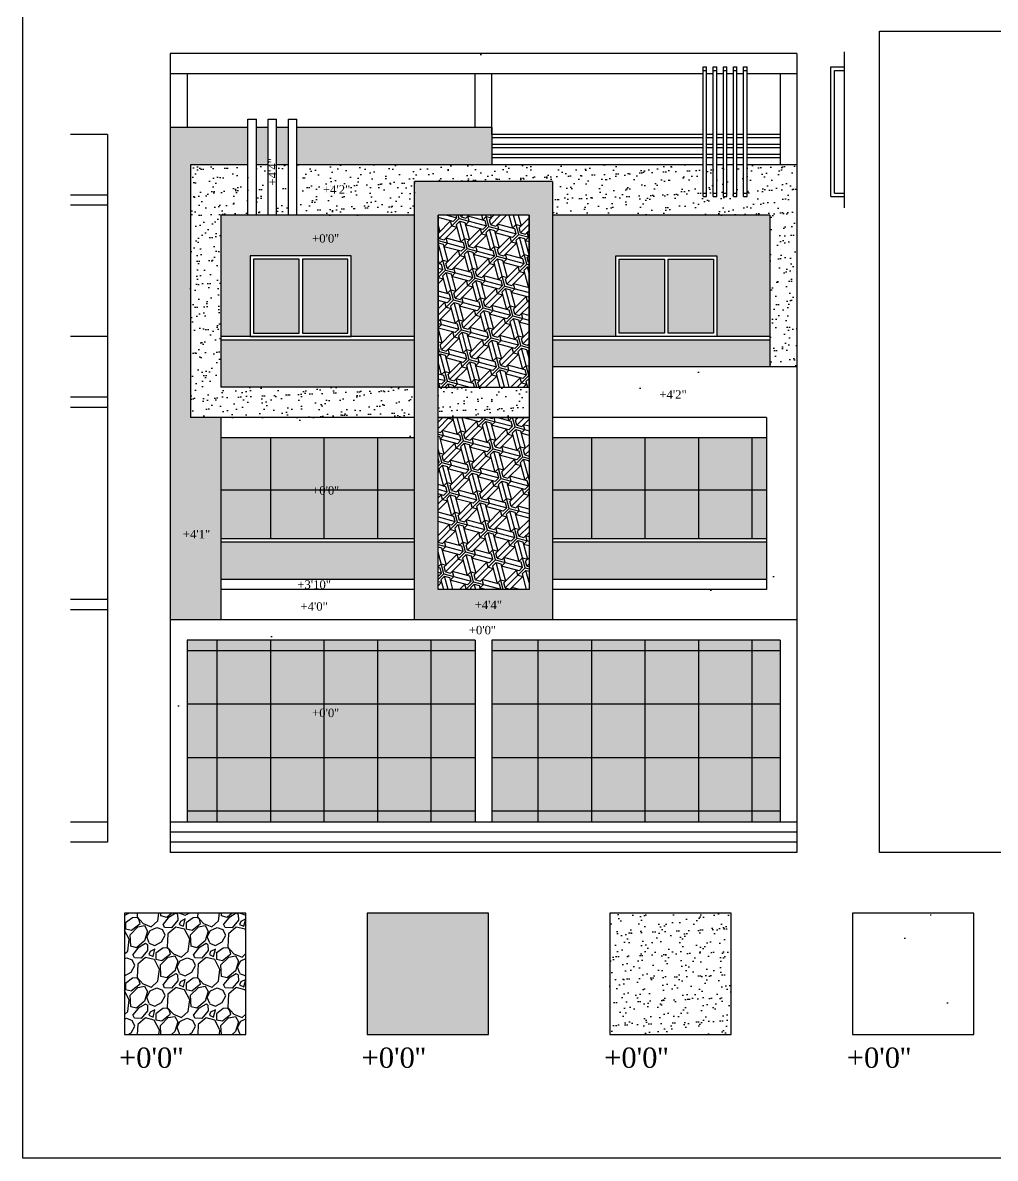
# Model space of a CAD drawing. Header units: inches. Extents: x -628 to 1537, y -1730 to 336.
# Drawn here: x -52 to 525, y -1730 to -1056 of the extents above; entities that cross this region are included whole.
import ezdxf

# ---------------------------------------------------------------- set-up
doc = ezdxf.new("R2010")
doc.units = ezdxf.units.IN
doc.layers.get('0').update_dxf_attribs({"linetype": 'CONTINUOUS'})
doc.layers.add('ele', color=251, linetype='CONTINUOUS')
doc.layers.add('GF TEXT', color=193, linetype='CONTINUOUS', lineweight=25)
doc.layers.add('WALLS', color=7, linetype='CONTINUOUS', lineweight=30)
picture_1 = doc.add_image_def('image1.jpg', size_in_pixel=(564, 798))
pattern_1 = [(82.5, (-680.98, -2e-13), (-107.2144, 100.426), [0, -115.824, 0, -129.54, 0, -123.825]), (52.5, (-680.98, -2e-13), (-56.703, 247.42), [0, -62.484, 0, -104.394, 0, -40.005]), (12.5, (-747.26, -66.27), (167.49, 168.1), [0, -38.1, 0, -137.16, 0, -179.07]), (2.5, (-747.26, -66.27), (114.684, 209.265), [0, -19.05, 0, -89.916, 0, -102.87])]

msp = doc.modelspace()

# ---------------------------------------------------------------- hatches: boundary and pattern name
at = {"linetype": 'ByBlock', "true_color": 0xb3b3b3}
h = msp.add_hatch(dxfattribs=at)
h.set_pattern_fill('AR-SAND', color=253, scale=3, angle=45)
h.set_pattern_definition(pattern_1)
h.paths.add_polyline_path([(407.55, -1410.6), (35.55, -1410.6), (35.55, -1530.6), (45.55, -1530.6), (45.55, -1422.6), (216.55, -1422.6), (216.55, -1530.6), (226.55, -1530.6), (226.55, -1422.6), (397.55, -1422.6), (397.55, -1530.6), (407.55, -1530.6)])
h.paths.add_polyline_path([(389.55, -1386.6), (262.55, -1386.6), (262.55, -1392.6), (389.55, -1392.6)])
h.paths.add_polyline_path([(180.55, -1386.6), (65.55, -1386.6), (65.55, -1392.6), (180.55, -1392.6)])
h.paths.add_polyline_path([(389.55, -1290.6), (262.55, -1290.6), (262.55, -1302.6), (389.55, -1302.6)])
h.paths.add_polyline_path([(180.55, -1290.6), (65.55, -1290.6), (65.55, -1302.6), (180.55, -1302.6)])
h.paths.add_polyline_path([(351.94, -1082.6), (353.94, -1082.6), (353.94, -1086.6), (357.94, -1086.6), (357.94, -1082.6), (359.94, -1082.6), (359.94, -1086.6), (363.94, -1086.6), (363.94, -1082.6), (365.94, -1082.6), (365.94, -1086.6), (369.94, -1086.6), (369.94, -1082.6), (371.94, -1082.6), (371.94, -1086.6), (375.94, -1086.6), (375.94, -1082.6), (377.94, -1082.6), (377.94, -1086.6), (407.55, -1086.6), (407.55, -1074.6), (35.55, -1074.6), (35.55, -1086.6), (351.94, -1086.6)])
h.paths.add_polyline_path([(110.71, -1113.6), (105.71, -1113.6), (105.71, -1170.6), (110.71, -1170.6)])
h.paths.add_polyline_path([(98.71, -1113.6), (93.71, -1113.6), (93.71, -1170.6), (98.71, -1170.6)])
h.paths.add_polyline_path([(86.71, -1113.6), (81.71, -1113.6), (81.71, -1170.6), (86.71, -1170.6)])
h.paths.add_polyline_path([(101.63, -1153.85), (101.63, -1135.46), (90.95, -1135.46), (90.95, -1153.85)], flags=9)
at = {"linetype": 'ByBlock'}
h = msp.add_hatch(color=7, dxfattribs=at)
h.dxf.hatch_style = 1
h.set_gradient(color1=(74, 68, 63), color2=(96, 89, 82), one_color=1, tint=0.35)
h.paths.add_polyline_path([(262.55, -1150.6), (180.55, -1150.6), (180.55, -1333.52), (194.55, -1333.52), (194.55, -1290.6), (194.55, -1170.6), (248.55, -1170.6), (248.55, -1272.6), (248.55, -1333.52), (262.55, -1333.52)])
h.paths.add_polyline_path([(262.55, -1333.52), (248.55, -1333.52), (248.55, -1392.6), (194.55, -1392.6), (194.55, -1333.52), (180.55, -1333.52), (180.55, -1410.6), (262.55, -1410.6)])
h.paths.add_polyline_path([(81.71, -1118.6), (35.55, -1118.6), (35.55, -1410.6), (65.55, -1410.6), (65.55, -1290.6), (47.55, -1290.6), (47.55, -1140.6), (81.71, -1140.6)])
h.paths.add_polyline_path([(226.55, -1118.6), (110.71, -1118.6), (110.71, -1140.6), (226.55, -1140.6)])
h.paths.add_polyline_path([(105.71, -1118.6), (98.71, -1118.6), (98.71, -1140.6), (105.71, -1140.6)])
h.paths.add_polyline_path([(93.71, -1118.6), (86.71, -1118.6), (86.71, -1140.6), (93.71, -1140.6)])
h.paths.add_polyline_path([(215.38, -1407.06), (233.77, -1407.06), (233.77, -1396.38), (215.38, -1396.38)], flags=24)
h.paths.add_polyline_path([(42.15, -1365.15), (60.54, -1365.15), (60.54, -1354.47), (42.15, -1354.47)], flags=24)
at = {"linetype": 'ByBlock', "true_color": 0xb3b3b3}
h = msp.add_hatch(dxfattribs=at)
h.set_pattern_fill('AR-SAND', color=253, scale=0.2, angle=45)
h.set_pattern_definition([(82.5, (-680.983, -2e-13), (-7.147627, 6.69507), [0, -7.7216, 0, -8.636, 0, -8.255]), (52.5, (-680.983, -2e-13), (-3.78022, 16.49466), [0, -4.1656, 0, -6.9596, 0, -2.667]), (12.5, (-685.401, -4.418), (11.165997, 11.206646), [0, -2.54, 0, -9.144, 0, -11.938]), (2.5, (-685.401, -4.418), (7.64562, 13.95102), [0, -1.27, 0, -5.9944, 0, -6.858])])
h.paths.add_polyline_path([(407.55, -1140.6), (377.94, -1140.6), (377.94, -1159.48), (375.94, -1159.48), (375.94, -1140.6), (371.94, -1140.6), (371.94, -1159.48), (369.94, -1159.48), (369.94, -1140.6), (365.94, -1140.6), (365.94, -1159.48), (363.94, -1159.48), (363.94, -1140.6), (359.94, -1140.6), (359.94, -1159.48), (357.94, -1159.48), (357.94, -1140.6), (353.94, -1140.6), (353.94, -1159.48), (351.94, -1159.48), (351.94, -1140.6), (110.71, -1140.6), (110.71, -1170.6), (180.55, -1170.6), (180.55, -1150.6), (262.55, -1150.6), (262.55, -1170.6), (391.55, -1170.6), (391.55, -1260.6), (407.55, -1260.6)])
h.paths.add_polyline_path([(105.71, -1140.6), (98.71, -1140.6), (98.71, -1170.6), (105.71, -1170.6)], flags=17)
h.paths.add_polyline_path([(93.71, -1140.6), (86.71, -1140.6), (86.71, -1170.6), (93.71, -1170.6)], flags=16)
h.paths.add_polyline_path([(81.71, -1140.6), (47.55, -1140.6), (47.55, -1290.6), (180.55, -1290.6), (180.55, -1272.6), (65.55, -1272.6), (65.55, -1170.6), (81.71, -1170.6)])
h.paths.add_polyline_path([(248.55, -1272.6), (194.55, -1272.6), (194.55, -1290.6), (248.55, -1290.6)])
h.paths.add_polyline_path([(125.3, -1160.65), (143.69, -1160.65), (143.69, -1149.98), (125.3, -1149.98)], flags=24)
h.paths.add_polyline_path([(101.63, -1153.85), (101.63, -1135.46), (90.95, -1135.46), (90.95, -1153.85)], flags=9)
at = {"linetype": 'ByBlock', "true_color": 0x634d36}
h = msp.add_hatch(dxfattribs=at)
h.set_pattern_fill('GRAVEL', color=59, scale=0.8, angle=45)
h.set_pattern_definition([(273.01279, (-685.0063, 24.7137), (14.3684098, -244.2629665), [2.73377, -270.64387]), (229.96974, (-684.8626, 21.9837), (158.05250684, 186.78932807), [4.69124, -464.4324]), (177.51045, (-687.88, 18.3916), (301.7366057, -14.3684097), [3.30785, -327.47778]), (312.27369, (-689.8915, 9.1958), (-272.99978605, 301.7366057), [4.27204, -422.9315]), (337.833654, (-687.0178, 6.0347), (-244.2629665, 100.57886855), [4.18907, -414.71846]), (42.27369, (-683.1384, 4.4542), (-301.7366057, -272.99978605), [4.27204, -422.9315]), (82.69424, (-679.9773, 7.3279), (-43.10522936, -330.47342526), [5.64955, -559.30492]), (117.25533, (-679.2589, 12.9316), (-215.52614687, 416.68388404), [5.33376, -528.04205]), (166.429566, (-681.7015, 17.6731), (-301.7366057, 71.84204894), [4.2865, -424.36437]), (220.23636, (-685.8684, 18.679), (172.4209175, 143.6840979), [4.8937, -239.7915]), (267.397438, (-689.60416, 15.5179), (-14.36840978, -330.47342526), [6.32862, -626.53418]), (183.81407, (-675.5231, 23.2768), (-186.7893273, -14.3684098), [2.16004, -213.84453]), (216.469234, (-677.6784, 23.1331), (215.5261469, 158.05250777), [4.10946, -406.83711]), (270, (-680.983, 20.69), (14.36841, -14.36841), [2.87367, -25.86314]), (248.19859, (-683.713, 21.409), (43.1052294, 100.5788686), [1.54753, -153.20498]), (336.8014, (-684.288, 19.972), (-57.473639, 28.7368196), [2.18852, -107.23802]), (75.96376, (-682.2763, 19.11), (14.36841, 71.842049), [3.55456, -114.93039]), (206.56505, (-681.414, 22.5584), (43.10523, 14.36841), [2.5703, -61.68718]), (61.38954, (-692.6215, 11.6384), (100.57886856, 186.7893273), [3.6007, -356.47061]), (115.34618, (-690.8973, 14.7995), (100.5788685, -215.5261469), [3.0208, -299.05773]), (338.19859, (-684.2878, 25.432), (-100.5788686, 43.1052294), [3.09504, -151.65747]), (28.61046, (-681.4142, 24.2826), (-186.7893273, -100.5788686), [3.6007, -356.47061]), (24.44395, (-683.713, 2.73), (-100.5788686, -43.1052294), [3.47228, -170.14187]), (339.77514, (-680.552, 4.1668), (-229.8945567, 86.2104586), [2.90938, -288.02875]), (111.80141, (-669.7758, 11.2074), (-43.1052294, 100.5788686), [3.09504, -151.65747]), (62.354025, (-670.9252, 14.081), (-129.3156881, -244.2629665), [3.40626, -337.219]), (114.44395, (-676.8163, 4.1668), (43.1052294, -100.5788686), [1.73614, -171.87802]), (146.30993, (-670.638, 10.3453), (-71.842049, 43.105229), [1.03612, -102.57596]), (210.96376, (-671.5, 10.92), (57.473639, 28.73682), [4.18907, -79.59244]), (231.009006, (-675.0921, 8.7647), (129.31568814, 158.05250774), [3.88214, -384.33092]), (348.69007, (-680.983, 17.817), (-43.10523, 14.36841), [2.9306, -70.3342]), (38.157227, (-678.1094, 17.2421), (272.99978607, 215.52614692), [5.11645, -506.52807]), (105.9454, (-674.0863, 20.4031), (43.1052294, -158.0525077), [2.09207, -207.11514]), (135, (-674.66, 22.415), (-28.73682, 2e-15), [1.2192, -19.1008]), (165.25644, (-675.8105, 8.9084), (158.0525077, -43.1052294), [2.82294, -279.47153]), (93.01279, (-678.5405, 9.6268), (-14.3684098, 244.2629665), [5.46754, -267.9101]), (45, (-678.828, 15.087), (2e-15, 28.73682), [5.2832, -15.0368]), (10.30485, (-675.0921, 18.8226), (244.2629665, 43.1052295), [3.21288, -318.07453]), (299.0546, (-671.931, 19.3974), (43.1052294, -71.842049), [2.95863, -144.9732]), (252.645975, (-670.4942, 16.811), (-129.31568817, -416.683884), [4.81716, -476.89972]), (220.42608, (-671.931, 12.21315), (-201.1577371, -172.42091752), [5.09624, -504.52677])])
h.paths.add_polyline_path([(180.55, -1170.6), (65.55, -1170.6), (65.55, -1242.6), (83.05, -1242.6), (83.05, -1194.6), (143.05, -1194.6), (143.05, -1242.6), (180.55, -1242.6)])
h.paths.add_polyline_path([(391.55, -1170.6), (262.55, -1170.6), (262.55, -1242.6), (300.05, -1242.6), (300.05, -1194.6), (360.05, -1194.6), (360.05, -1242.6), (391.55, -1242.6)])
h.paths.add_polyline_path([(118.79, -1189.63), (136.83, -1189.63), (136.83, -1178.95), (118.79, -1178.95)], flags=24)
h.paths.add_polyline_path([(118.79, -1339.15), (136.83, -1339.15), (136.83, -1328.47), (118.79, -1328.47)], flags=24)
at = {"linetype": 'ByBlock', "true_color": 0xb3b3b3}
h = msp.add_hatch(dxfattribs=at)
h.set_pattern_fill('AR-SAND', color=253, scale=3, angle=45)
h.set_pattern_definition(pattern_1)
h.paths.add_polyline_path([(407.55, -1260.6), (262.55, -1260.6), (262.55, -1290.6), (389.55, -1290.6), (389.55, -1392.6), (262.55, -1392.6), (262.55, -1410.6), (407.55, -1410.6)])
h.paths.add_polyline_path([(180.55, -1392.6), (65.55, -1392.6), (65.55, -1410.6), (180.55, -1410.6)])
h.paths.add_polyline_path([(325, -1282.29), (343.39, -1282.29), (343.39, -1271.62), (325, -1271.62)], flags=24)
h.paths.add_polyline_path([(111.98, -1407.98), (130.37, -1407.98), (130.37, -1397.31), (111.98, -1397.31)], flags=24)
at = {"linetype": 'ByBlock', "true_color": 0x634d36}
h = msp.add_hatch(dxfattribs=at)
h.set_pattern_fill('GRAVEL', color=59, angle=45)
h.set_pattern_definition([(273.01279, (-32.0607, 30.892), (17.9605122, -305.3287081), [3.4172, -338.30484]), (229.96974, (-31.881, 27.4796), (197.56563356, 233.4866601), [5.86405, -580.5405]), (177.51045, (-35.6528, 22.9895), (377.1707571, -17.9605121), [4.1348, -409.34723]), (312.27369, (-38.1672, 11.4947), (-341.2497326, 377.1707571), [5.34005, -528.66437]), (337.83365, (-34.5751, 7.5434), (-305.3287081, 125.7235857), [5.23634, -518.39808]), (42.27369, (-29.7258, 5.5678), (-377.1707571, -341.2497326), [5.34005, -528.66437]), (82.69424, (-25.7745, 9.1599), (-53.8815367, -413.09178157), [7.06194, -699.13115]), (117.25533, (-24.87645, 16.1645), (-269.4076836, 520.85485505), [6.6672, -660.05257]), (166.429566, (-27.9297, 22.0914), (-377.1707571, 89.8025612), [5.35813, -530.45546]), (220.23636, (-33.1383, 23.3487), (215.526147, 179.6051224), [6.11713, -299.73937]), (267.39744, (-37.808, 19.39735), (-17.96051223, -413.09178157), [7.91078, -783.16773]), (183.81407, (-20.2067, 29.096), (-233.486659, -17.9605122), [2.70005, -267.30566]), (216.469234, (-22.9008, 28.9164), (269.4076836, 197.5656347), [5.13682, -508.5464]), (270, (-27.032, 25.863), (17.96051, -17.96051), [3.5921, -32.32893]), (248.1986, (-30.4442, 26.761), (53.881537, 125.723586), [1.9344, -191.50622]), (336.8014, (-31.1626, 24.965), (-71.842049, 35.921024), [2.73566, -134.04753]), (75.96376, (-28.648, 23.8875), (17.960512, 89.802561), [4.4432, -143.66298]), (206.56505, (-27.5705, 28.198), (53.881537, 17.960512), [3.21287, -77.10898]), (61.38954, (-41.5797, 14.548), (125.7235857, 233.4866591), [4.50088, -445.58827]), (115.34618, (-39.4245, 18.4993), (125.7235857, -269.4076836), [3.776, -373.82216]), (338.1986, (-31.1626, 31.79), (-125.723586, 53.881537), [3.8688, -189.57184]), (28.61046, (-27.5705, 30.3533), (-233.4866591, -125.7235857), [4.50088, -445.58827]), (24.44395, (-30.4442, 3.4125), (-125.7235857, -53.8815367), [4.34035, -212.67734]), (339.77514, (-26.4929, 5.2085), (-287.368196, 107.7630733), [3.63672, -360.03593]), (111.8014, (-13.0225, 14.0092), (-53.881537, 125.723586), [3.8688, -189.57184]), (62.35402, (-14.4594, 17.6013), (-161.6446102, -305.3287081), [4.25783, -421.52376]), (114.44395, (-21.8232, 5.2085), (53.8815367, -125.7235857), [2.17018, -214.84752]), (146.30993, (-14.1, 12.9316), (-89.802561, 53.881537), [1.29515, -128.21995]), (210.96376, (-15.178, 13.65), (71.84205, 35.921024), [5.23634, -99.49055]), (231.00901, (-19.6679, 10.9559), (161.6446102, 197.5656347), [4.85267, -480.41365]), (348.69007, (-27.032, 22.271), (-53.881537, 17.960512), [3.66324, -87.91776]), (38.15723, (-23.4396, 21.5526), (341.2497326, 269.40768365), [6.39557, -633.1601]), (105.9454, (-18.4107, 25.504), (53.8815367, -197.5656347), [2.61508, -258.89392]), (135, (-19.13, 28.018), (-35.92102, 4e-15), [1.524, -23.876]), (165.25644, (-20.566, 11.1355), (197.5656347, -53.8815367), [3.52867, -349.3394]), (93.01279, (-23.9784, 12.0335), (-17.9605122, 305.3287081), [6.83443, -334.88762]), (45, (-24.338, 18.859), (4e-15, 35.92102), [6.604, -18.796]), (10.30485, (-19.6679, 23.5283), (305.3287081, 53.8815369), [4.0161, -397.59317]), (299.0546, (-15.7166, 24.2467), (53.881537, -89.802561), [3.6983, -181.2165]), (252.645975, (-13.9205, 21.0138), (-161.6446102, -520.854855), [6.02145, -596.12464]), (220.42608, (-15.7166, 15.2664), (-251.4471714, -215.5261469), [6.3703, -630.65846])])
h.paths.add_polyline_path([(80.51, -1584.6), (8.51, -1584.6), (8.51, -1656.6), (80.51, -1656.6)])
at = {"linetype": 'ByBlock'}
h = msp.add_hatch(color=7, dxfattribs=at)
h.dxf.hatch_style = 1
h.set_gradient(color1=(74, 68, 63), color2=(96, 89, 82), one_color=1, tint=0.35)
h.paths.add_polyline_path([(224.51, -1584.6), (152.51, -1584.6), (152.51, -1656.6), (224.51, -1656.6)])
at = {"linetype": 'ByBlock', "true_color": 0xb3b3b3}
h = msp.add_hatch(dxfattribs=at)
h.set_pattern_fill('AR-SAND', color=253, scale=0.2, angle=45)
h.set_pattern_definition([(82.5, (-27.032, 0), (-7.147627, 6.69507), [0, -7.7216, 0, -8.636, 0, -8.255]), (52.5, (-27.032, 0), (-3.78022, 16.49466), [0, -4.1656, 0, -6.9596, 0, -2.667]), (12.5, (-31.45, -4.418), (11.165997, 11.206646), [0, -2.54, 0, -9.144, 0, -11.938]), (2.5, (-31.45, -4.418), (7.64562, 13.95102), [0, -1.27, 0, -5.9944, 0, -6.858])])
h.paths.add_polyline_path([(368.51, -1584.6), (296.51, -1584.6), (296.51, -1656.6), (368.51, -1656.6)])
h = msp.add_hatch(dxfattribs=at)
h.set_pattern_fill('AR-SAND', color=253, scale=3, angle=45)
h.set_pattern_definition([(82.5, (-27.03, 0), (-107.214, 100.426), [0, -115.824, 0, -129.54, 0, -123.825]), (52.5, (-27.03, 0), (-56.703, 247.42), [0, -62.484, 0, -104.394, 0, -40.005]), (12.5, (-93.3, -66.27), (167.49, 168.1), [0, -38.1, 0, -137.16, 0, -179.07]), (2.5, (-93.3, -66.27), (114.684, 209.265), [0, -19.05, 0, -89.916, 0, -102.87])])
h.paths.add_polyline_path([(512.51, -1584.6), (440.51, -1584.6), (440.51, -1656.6), (512.51, -1656.6)])
at = {"layer": 'WALLS', "linetype": 'ByBlock', "lineweight": -3, "true_color": 0xe4d8c3}
h = msp.add_hatch(dxfattribs=at)
h.set_pattern_fill('ESCHER', color=254, scale=0.6, angle=45)
h.set_pattern_definition([(105, (-680.983, -2e-13), (-12.93157, -12.93157), [16.764, -1.524]), (225, (-680.983, -2e-13), (17.66485, -4.73328), [16.764, -1.524]), (345, (-680.983, -2e-13), (12.93157, 12.93157), [16.764, -1.524]), (105, (-679.905, 1.078), (-12.93157, -12.93157), [3.048, -15.24]), (345, (-679.905, 1.078), (12.93157, 12.93157), [3.048, -15.24]), (105, (-682.455, 0.394), (-12.93157, -12.93157), [3.048, -15.24]), (225, (-682.455, 0.394), (17.66485, -4.73328), [3.048, -15.24]), (345, (-680.589, -1.472), (12.93157, 12.93157), [3.048, -15.24]), (225, (-680.589, -1.472), (17.66485, -4.73328), [3.048, -15.24]), (105, (-685.294, -4.31), (-12.93157, -12.93157), [3.048, -15.24]), (345, (-685.294, -4.31), (12.93157, 12.93157), [3.048, -15.24]), (105, (-675.095, -1.578), (-12.93157, -12.93157), [3.048, -15.24]), (225, (-675.095, -1.578), (17.66485, -4.73328), [3.048, -15.24]), (345, (-682.561, 5.888), (12.93157, 12.93157), [3.048, -15.24]), (225, (-682.561, 5.888), (17.66485, -4.73328), [3.048, -15.24]), (45, (-680.694, 4.022), (-17.66485, 4.73328), [10.668, -7.62]), (45, (-676.961, 0.289), (-17.66485, 4.73328), [10.668, -7.62]), (165, (-683.244, 3.339), (-12.93157, -12.93157), [10.668, -7.62]), (165, (-684.61, -1.761), (-12.93157, -12.93157), [10.668, -7.62]), (285, (-682.744, -3.627), (17.66485, -4.73328), [10.668, -7.62]), (285, (-677.645, -2.261), (17.66485, -4.73328), [10.668, -7.62])])
h.paths.add_polyline_path([(248.55, -1170.6), (194.55, -1170.6), (194.55, -1272.6), (248.55, -1272.6)])
h.paths.add_polyline_path([(248.55, -1290.6), (194.55, -1290.6), (194.55, -1392.6), (248.55, -1392.6)])
at = {"layer": 'WALLS', "linetype": 'ByBlock'}
h = msp.add_hatch(color=7, dxfattribs=at)
h.dxf.hatch_style = 1
h.set_gradient(color1=(80, 131, 175), color2=(210, 223, 234), one_color=1, tint=0.87, name='CYLINDER')
h.paths.add_polyline_path([(389.55, -1364.6), (262.55, -1364.6), (262.55, -1386.6), (389.55, -1386.6)])
h.paths.add_polyline_path([(180.55, -1364.6), (65.55, -1364.6), (65.55, -1386.6), (180.55, -1386.6)])
h.paths.add_polyline_path([(358.05, -1196.6), (331.05, -1196.6), (331.05, -1240.6), (358.05, -1240.6)])
h.paths.add_polyline_path([(329.05, -1196.6), (302.05, -1196.6), (302.05, -1240.6), (329.05, -1240.6)])
h.paths.add_polyline_path([(391.55, -1244.6), (262.55, -1244.6), (262.55, -1260.6), (391.55, -1260.6)])
h.paths.add_polyline_path([(180.55, -1244.6), (65.55, -1244.6), (65.55, -1272.6), (180.55, -1272.6)])
h.paths.add_polyline_path([(141.05, -1196.6), (114.05, -1196.6), (114.05, -1240.6), (141.05, -1240.6)])
h.paths.add_polyline_path([(112.05, -1196.6), (85.05, -1196.6), (85.05, -1240.6), (112.05, -1240.6)])
h = msp.add_hatch(color=7, dxfattribs=at)
h.dxf.hatch_style = 1
h.set_gradient(color1=(80, 131, 175), color2=(210, 223, 234), one_color=1, tint=0.87, name='CYLINDER')
h.paths.add_polyline_path([(389.55, -1302.6), (262.55, -1302.6), (262.55, -1362.6), (389.55, -1362.6)])
h.paths.add_polyline_path([(180.55, -1302.6), (65.55, -1302.6), (65.55, -1362.6), (180.55, -1362.6)])
h.paths.add_polyline_path([(397.55, -1422.6), (226.55, -1422.6), (226.55, -1530.6), (397.55, -1530.6)])
h.paths.add_polyline_path([(216.55, -1422.6), (45.55, -1422.6), (45.55, -1530.6), (216.55, -1530.6)])
h.paths.add_polyline_path([(118.79, -1471.16), (136.83, -1471.16), (136.83, -1460.48), (118.79, -1460.48)], flags=24)
h = msp.add_hatch(dxfattribs=at)
h.set_pattern_fill('NET', scale=10)
h.paths.add_polyline_path([(397.55, -1422.6), (226.55, -1422.6), (226.55, -1530.6), (397.55, -1530.6)])
h.paths.add_polyline_path([(216.55, -1422.6), (45.55, -1422.6), (45.55, -1530.6), (216.55, -1530.6)])
h.paths.add_polyline_path([(389.55, -1302.6), (262.55, -1302.6), (262.55, -1362.6), (389.55, -1362.6)])
h.paths.add_polyline_path([(180.55, -1302.6), (65.55, -1302.6), (65.55, -1362.6), (180.55, -1362.6)])
h.paths.add_polyline_path([(118.79, -1471.16), (136.83, -1471.16), (136.83, -1460.48), (118.79, -1460.48)], flags=24)
h.paths.add_polyline_path([(118.79, -1339.15), (136.83, -1339.15), (136.83, -1328.47), (118.79, -1328.47)], flags=24)

# ---------------------------------------------------------------- linework, layer by layer
at = {"color": 7, "linetype": 'ByBlock'}
for p, q in [((216.55, -1118.6), (216.55, -1086.6)), ((226.55, -1122.6), (226.55, -1086.6)), ((180.55, -1302.6), (65.55, -1302.6)), ((389.55, -1302.6), (262.55, -1302.6)), ((407.55, -1410.6), (35.55, -1410.6)), ((45.55, -1422.6), (45.55, -1530.6)), ((216.55, -1422.6), (216.55, -1530.6)), ((226.55, -1422.6), (226.55, -1530.6)), ((397.55, -1422.6), (397.55, -1530.6))]:
    msp.add_line(p, q, dxfattribs=at)
at = {"linetype": 'ByBlock'}
for p, q in [((-1.58, -1122.6), (-23.63, -1122.6)), ((-1.58, -1122.6), (-1.58, -1542.6)), ((-1.58, -1158.6), (-23.63, -1158.6)), ((-1.58, -1164.6), (-23.63, -1164.6)), ((-1.58, -1242.6), (-23.63, -1242.6)), ((-1.58, -1278.6), (-23.63, -1278.6)), ((-1.58, -1284.6), (-23.63, -1284.6)), ((-1.58, -1398.6), (-23.63, -1398.6)), ((-1.58, -1404.6), (-23.63, -1404.6)), ((216.55, -1422.6), (45.55, -1422.6)), ((397.55, -1422.6), (226.55, -1422.6)), ((-1.58, -1530.6), (-23.63, -1530.6)), ((407.55, -1530.6), (35.55, -1530.6)), ((-1.58, -1542.6), (-23.63, -1542.6)), ((407.55, -1536.6), (35.55, -1536.6)), ((407.55, -1542.6), (35.55, -1542.6)), ((407.55, -1548.6), (35.55, -1548.6))]:
    msp.add_line(p, q, dxfattribs=at)
at = {"color": 7, "linetype": 'ByBlock'}
for points in [[(-52.01, -1024.81), (853.95, -1024.81), (853.95, -1730.09), (-52.01, -1730.09)], [(83.05, -1242.6), (143.05, -1242.6), (143.05, -1194.6), (83.05, -1194.6)], [(360.05, -1242.6), (300.05, -1242.6), (300.05, -1194.6), (360.05, -1194.6)], [(8.51, -1656.6), (80.51, -1656.6), (80.51, -1584.6), (8.51, -1584.6)], [(152.51, -1656.6), (224.51, -1656.6), (224.51, -1584.6), (152.51, -1584.6)], [(296.51, -1656.6), (368.51, -1656.6), (368.51, -1584.6), (296.51, -1584.6)], [(440.51, -1656.6), (512.51, -1656.6), (512.51, -1584.6), (440.51, -1584.6)]]:
    msp.add_lwpolyline(points, close=True, dxfattribs=at)
for points in [[(112.05, -1196.6), (85.05, -1196.6), (85.05, -1240.6), (112.05, -1240.6), (112.05, -1196.6)], [(114.05, -1240.6), (141.05, -1240.6), (141.05, -1196.6), (114.05, -1196.6), (114.05, -1240.6)], [(329.05, -1240.6), (302.05, -1240.6), (302.05, -1196.6), (329.05, -1196.6), (329.05, -1240.6)], [(331.05, -1196.6), (358.05, -1196.6), (358.05, -1240.6), (331.05, -1240.6), (331.05, -1196.6)]]:
    msp.add_lwpolyline(points, dxfattribs=at)
at = {"layer": 'ele', "color": 7, "lineweight": -3}
for p, q in [((35.55, -1074.6), (35.55, -1548.6)), ((407.55, -1074.6), (35.55, -1074.6)), ((407.55, -1074.6), (407.55, -1410.6)), ((435.77, -1166.22), (435.77, -1073.67)), ((351.94, -1159.48), (351.94, -1082.6)), ((351.94, -1082.6), (353.94, -1082.6)), ((351.94, -1084.6), (353.94, -1084.6)), ((353.94, -1159.48), (353.94, -1082.6)), ((357.94, -1159.48), (357.94, -1082.6)), ((357.94, -1082.6), (359.94, -1082.6)), ((357.94, -1084.6), (359.94, -1084.6)), ((359.94, -1159.48), (359.94, -1082.6)), ((363.94, -1159.48), (363.94, -1082.6)), ((363.94, -1082.6), (365.94, -1082.6)), ((363.94, -1084.6), (365.94, -1084.6)), ((365.94, -1159.48), (365.94, -1082.6)), ((369.94, -1159.48), (369.94, -1082.6)), ((369.94, -1082.6), (371.94, -1082.6)), ((369.94, -1084.6), (371.94, -1084.6)), ((371.94, -1159.48), (371.94, -1082.6)), ((375.94, -1159.48), (375.94, -1082.6)), ((375.94, -1082.6), (377.94, -1082.6)), ((375.94, -1084.6), (377.94, -1084.6)), ((377.94, -1159.48), (377.94, -1082.6)), ((427.77, -1159.48), (427.77, -1082.6)), ((427.77, -1082.6), (435.77, -1082.6)), ((429.77, -1157.48), (429.77, -1084.6)), ((429.77, -1084.6), (435.77, -1084.6)), ((351.94, -1086.6), (35.55, -1086.6)), ((45.55, -1086.6), (45.55, -1118.6)), ((357.94, -1086.6), (353.94, -1086.6)), ((363.94, -1086.6), (359.94, -1086.6)), ((369.94, -1086.6), (365.94, -1086.6)), ((375.94, -1086.6), (371.94, -1086.6)), ((407.55, -1086.6), (377.94, -1086.6)), ((397.55, -1086.6), (397.55, -1140.6)), ((81.71, -1170.6), (81.71, -1113.6)), ((81.71, -1113.6), (86.71, -1113.6)), ((86.71, -1170.6), (86.71, -1113.6)), ((93.71, -1170.6), (93.71, -1113.6)), ((93.71, -1113.6), (98.71, -1113.6)), ((98.71, -1170.6), (98.71, -1113.6)), ((105.71, -1170.6), (105.71, -1113.6)), ((105.71, -1113.6), (110.71, -1113.6)), ((110.71, -1170.6), (110.71, -1113.6)), ((81.71, -1118.6), (35.55, -1118.6)), ((93.71, -1118.6), (86.71, -1118.6)), ((105.71, -1118.6), (98.71, -1118.6)), ((226.55, -1118.6), (110.71, -1118.6)), ((226.55, -1118.6), (226.55, -1140.6)), ((351.94, -1122.6), (226.55, -1122.6)), ((351.94, -1124.6), (226.55, -1124.6)), ((357.94, -1122.6), (353.94, -1122.6)), ((357.94, -1124.6), (353.94, -1124.6)), ((363.94, -1122.6), (359.94, -1122.6)), ((363.94, -1124.6), (359.94, -1124.6)), ((369.94, -1122.6), (365.94, -1122.6)), ((369.94, -1124.6), (365.94, -1124.6)), ((375.94, -1122.6), (371.94, -1122.6)), ((375.94, -1124.6), (371.94, -1124.6)), ((397.55, -1122.6), (377.94, -1122.6)), ((397.55, -1124.6), (377.94, -1124.6)), ((407.55, -1122.6), (407.55, -1548.6)), ((351.94, -1128.6), (226.55, -1128.6)), ((351.94, -1130.6), (226.55, -1130.6)), ((357.94, -1128.6), (353.94, -1128.6)), ((357.94, -1130.6), (353.94, -1130.6)), ((363.94, -1128.6), (359.94, -1128.6)), ((363.94, -1130.6), (359.94, -1130.6)), ((369.94, -1128.6), (365.94, -1128.6)), ((369.94, -1130.6), (365.94, -1130.6)), ((375.94, -1128.6), (371.94, -1128.6)), ((375.94, -1130.6), (371.94, -1130.6)), ((397.55, -1128.6), (377.94, -1128.6)), ((397.55, -1130.6), (377.94, -1130.6)), ((351.94, -1134.6), (226.55, -1134.6)), ((351.94, -1136.6), (226.55, -1136.6)), ((357.94, -1134.6), (353.94, -1134.6)), ((357.94, -1136.6), (353.94, -1136.6)), ((363.94, -1134.6), (359.94, -1134.6)), ((363.94, -1136.6), (359.94, -1136.6)), ((369.94, -1134.6), (365.94, -1134.6)), ((369.94, -1136.6), (365.94, -1136.6)), ((375.94, -1134.6), (371.94, -1134.6)), ((375.94, -1136.6), (371.94, -1136.6)), ((397.55, -1134.6), (377.94, -1134.6)), ((397.55, -1136.6), (377.94, -1136.6)), ((47.55, -1140.6), (47.55, -1290.6)), ((81.71, -1140.6), (47.55, -1140.6)), ((93.71, -1140.6), (86.71, -1140.6)), ((105.71, -1140.6), (98.71, -1140.6)), ((351.94, -1140.6), (110.71, -1140.6)), ((357.94, -1140.6), (353.94, -1140.6)), ((363.94, -1140.6), (359.94, -1140.6)), ((369.94, -1140.6), (365.94, -1140.6)), ((375.94, -1140.6), (371.94, -1140.6)), ((407.55, -1140.6), (377.94, -1140.6)), ((262.55, -1150.6), (180.55, -1150.6)), ((180.55, -1410.6), (180.55, -1150.6)), ((262.55, -1150.6), (262.55, -1410.6)), ((351.94, -1157.48), (353.94, -1157.48)), ((357.94, -1157.48), (359.94, -1157.48)), ((363.94, -1157.48), (365.94, -1157.48)), ((369.94, -1157.48), (371.94, -1157.48)), ((375.94, -1157.48), (377.94, -1157.48)), ((429.77, -1157.48), (435.77, -1157.48)), ((351.94, -1159.48), (353.94, -1159.48)), ((357.94, -1159.48), (359.94, -1159.48)), ((363.94, -1159.48), (365.94, -1159.48)), ((369.94, -1159.48), (371.94, -1159.48)), ((375.94, -1159.48), (377.94, -1159.48)), ((427.77, -1159.48), (435.77, -1159.48)), ((65.55, -1170.6), (65.55, -1272.6)), ((180.55, -1170.6), (65.55, -1170.6)), ((248.55, -1170.6), (194.55, -1170.6)), ((194.55, -1392.6), (194.55, -1170.6)), ((248.55, -1170.6), (248.55, -1392.6)), ((391.55, -1170.6), (262.55, -1170.6)), ((391.55, -1170.6), (391.55, -1260.6)), ((180.55, -1242.6), (65.55, -1242.6)), ((180.55, -1244.6), (65.55, -1244.6)), ((391.55, -1242.6), (262.55, -1242.6)), ((391.55, -1244.6), (262.55, -1244.6)), ((407.55, -1260.6), (262.55, -1260.6)), ((180.55, -1272.6), (65.55, -1272.6)), ((194.55, -1272.6), (248.55, -1272.6)), ((180.55, -1290.6), (47.55, -1290.6)), ((65.55, -1290.6), (65.55, -1410.6)), ((248.55, -1290.6), (194.55, -1290.6)), ((389.55, -1290.6), (262.55, -1290.6)), ((389.55, -1290.6), (389.55, -1392.6)), ((180.55, -1362.6), (65.55, -1362.6)), ((180.55, -1364.6), (65.55, -1364.6)), ((389.55, -1362.6), (262.55, -1362.6)), ((389.55, -1364.6), (262.55, -1364.6)), ((180.55, -1386.6), (65.55, -1386.6)), ((389.55, -1386.6), (262.55, -1386.6)), ((180.55, -1392.6), (65.55, -1392.6)), ((248.55, -1392.6), (194.55, -1392.6)), ((248.55, -1392.6), (194.55, -1392.6)), ((389.55, -1392.6), (262.55, -1392.6))]:
    msp.add_line(p, q, dxfattribs=at)
for points in [[(194.55, -1272.6), (248.55, -1272.6), (248.55, -1170.6), (194.55, -1170.6)], [(194.55, -1290.6), (248.55, -1290.6), (248.55, -1392.6), (194.55, -1392.6)]]:
    msp.add_lwpolyline(points, close=True, dxfattribs=at)

# ---------------------------------------------------------------- texts
at = {"layer": 'GF TEXT', "color": 0, "lineweight": -3, "insert": (98.78, -1144.83), "char_height": 5, "width": 43.9146, "attachment_point": 8, "rotation": 90}
msp.add_mtext('\\A1;{\\fTimes New Roman|b0|i0|c0|p18;\\C1;+4\'4"}', dxfattribs=at)
at = {"layer": 'GF TEXT', "color": 0, "lineweight": -3, "width": 43.9146, "attachment_point": 8}
for s, insert, char_height in [('\\A1;{\\fTimes New Roman|b0|i0|c0|p18;\\C1;+4\'2"}', (134.32, -1157.81), 5), ("\\A1;{\\fTimes New Roman|b0|i0|c0|p18;\\C1;+0'0''}", (127.72, -1186.87), 5), ('\\A1;{\\fTimes New Roman|b0|i0|c0|p18;\\C1;+4\'2"}', (334.02, -1279.45), 5), ("\\A1;{\\fTimes New Roman|b0|i0|c0|p18;\\C1;+0'0''}", (127.72, -1336.39), 5), ('\\A1;{\\fTimes New Roman|b0|i0|c0|p18;\\C1;+4\'1"}', (51.17, -1362.3), 5), ('\\A1;{\\fTimes New Roman|b0|i0|c0|p18;\\C1;+3\'10"}', (120.99, -1392.28), 5), ('\\A1;{\\fTimes New Roman|b0|i0|c0|p18;\\C1;+4\'0"}', (120.99, -1405.22), 5), ('\\A1;{\\fTimes New Roman|b0|i0|c0|p18;\\C1;+4\'4"}', (224.39, -1404.21), 5), ("\\A1;{\\fTimes New Roman|b0|i0|c0|p18;\\C1;+0'0''}", (220.73, -1419.28), 5), ("\\A1;{\\fTimes New Roman|b0|i0|c0|p18;\\C1;+0'0''}", (127.72, -1468.4), 5), ("\\A1;{\\fTimes New Roman|b0|i0|c0|p18;\\C1;+0'0''}", (24.22, -1676.58), 12), ("\\A1;{\\fTimes New Roman|b0|i0|c0|p18;\\C1;+0'0''}", (168.22, -1676.58), 12), ("\\A1;{\\fTimes New Roman|b0|i0|c0|p18;\\C1;+0'0''}", (312.22, -1676.58), 12), ("\\A1;{\\fTimes New Roman|b0|i0|c0|p18;\\C1;+0'0''}", (456.22, -1676.58), 12)]:
    msp.add_mtext(s, dxfattribs=dict(at, insert=insert, char_height=char_height))

# ---------------------------------------------------------------- pictures from other files: only their frames are drawn
at = {"color": 7, "linetype": 'ByBlock'}
image = msp.add_image(picture_1, insert=(456.57, -1548.6), size_in_units=(344.34, 487.2), dxfattribs=at)
image.dxf.flags = 7

doc.saveas('drawing.dxf')
